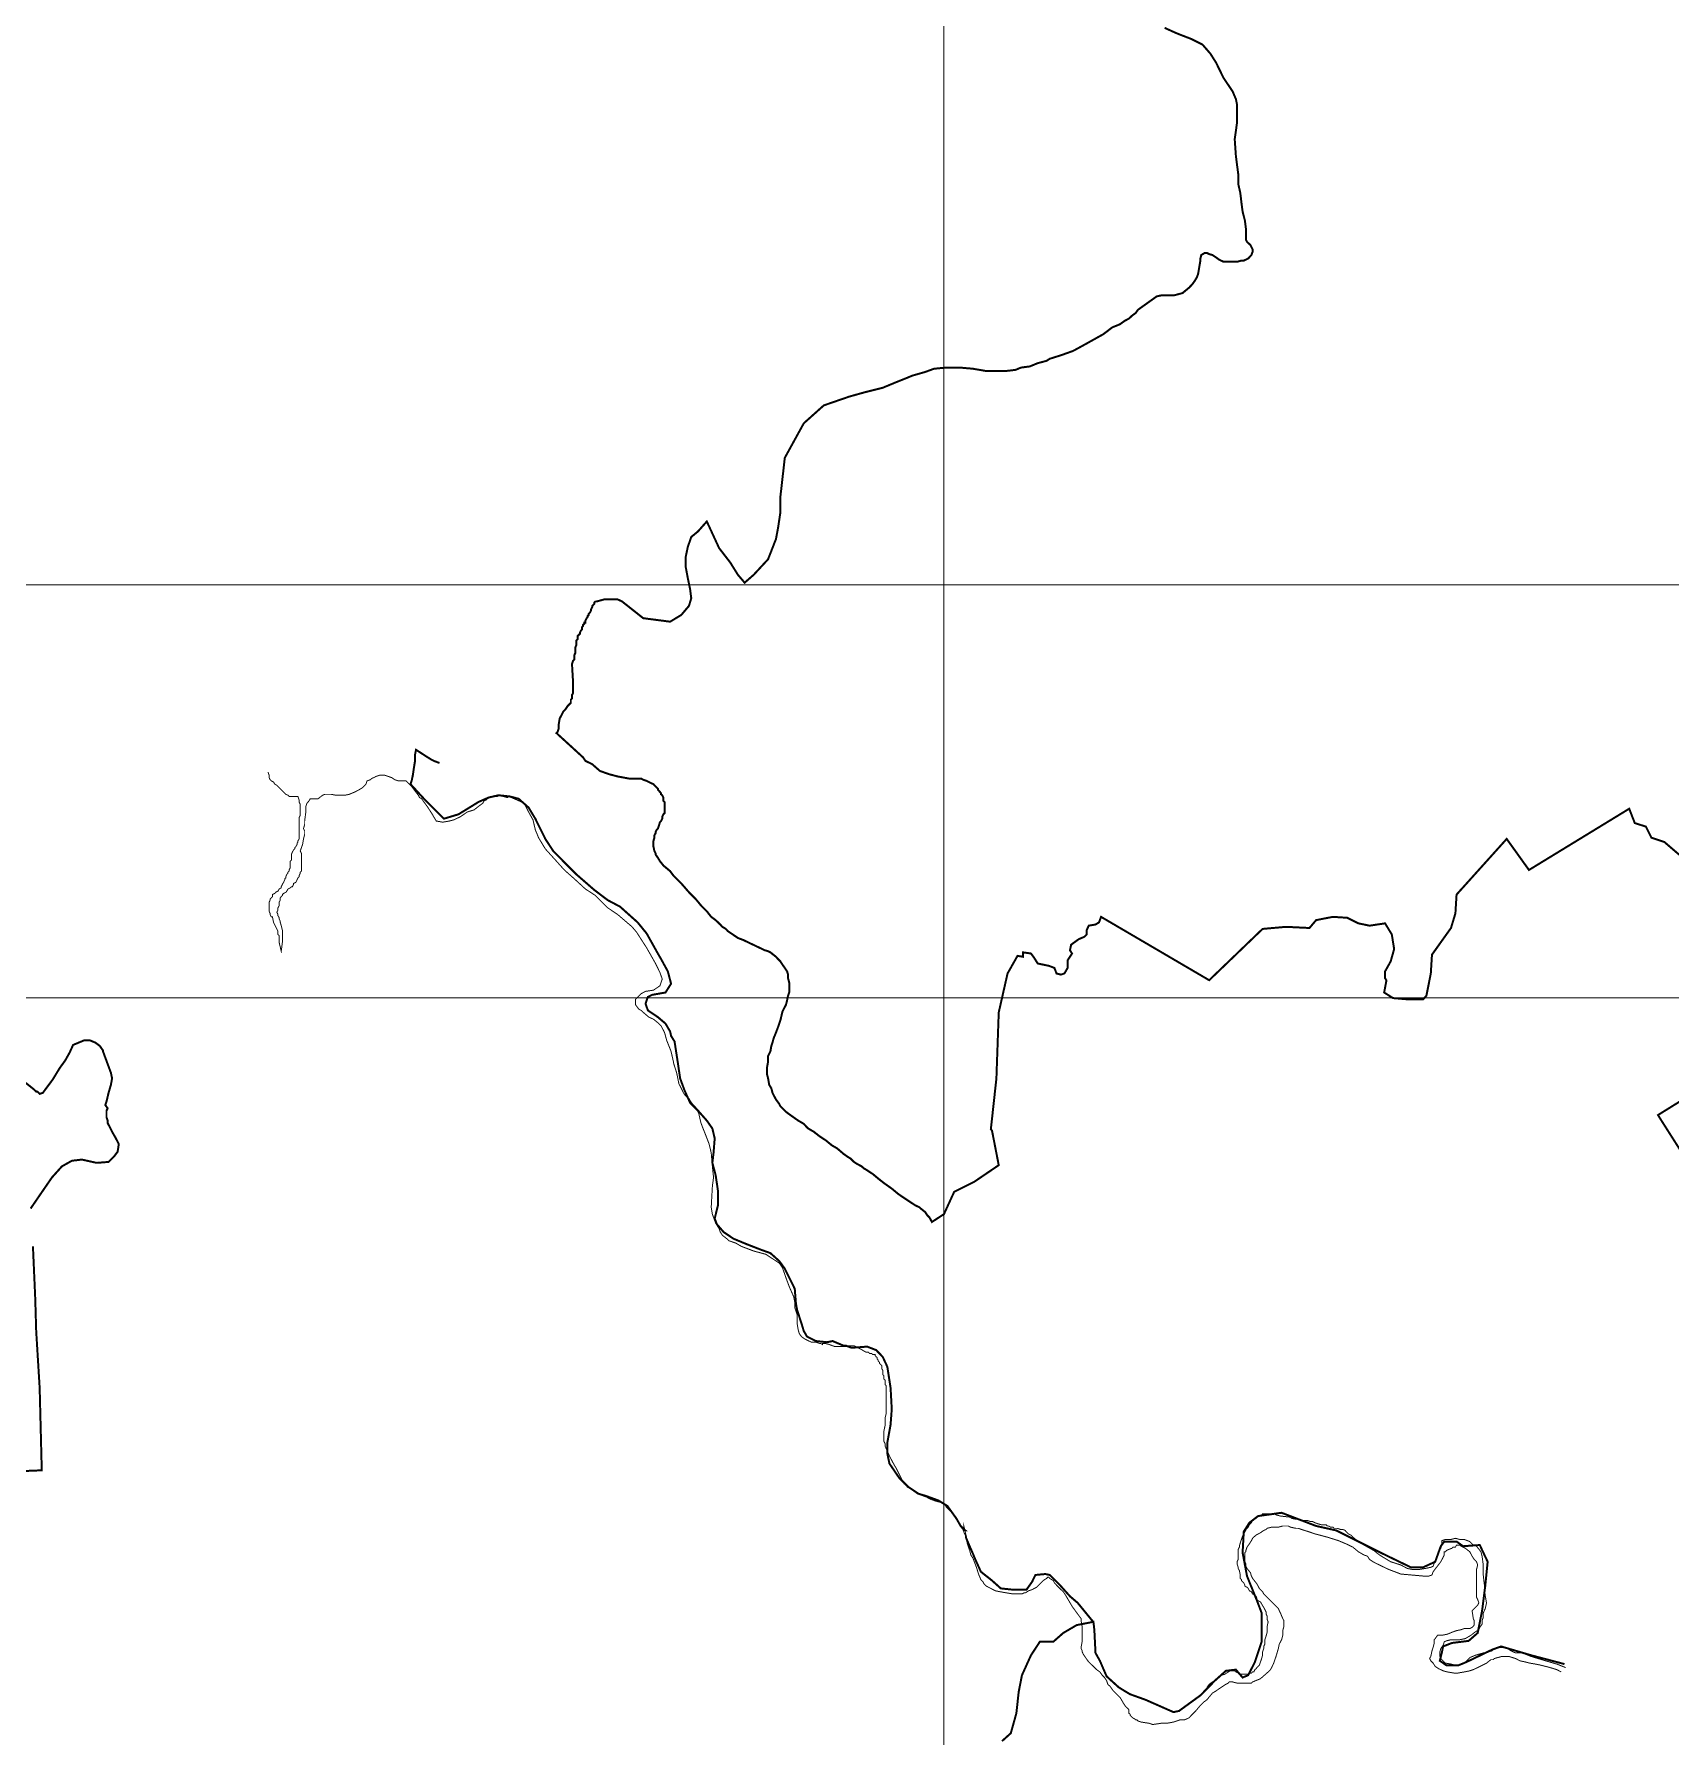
# Model space of a CAD drawing. Header units: millimetres. Extents: x -3588 to 75209, y -3737 to 38254.
# Drawn here: x 2996 to 4988, y 4728 to 6800 of the extents above; entities that cross this region are included whole.
import ezdxf

# ---------------------------------------------------------------- set-up
doc = ezdxf.new("R2010")
doc.units = ezdxf.units.MM
doc.layers.add('P', color=253, linetype='Continuous')

msp = doc.modelspace()

# ---------------------------------------------------------------- linework, layer by layer
at = {"layer": 'P'}
for points, const_width in [([(4103.38, -520.269), (4103.38, 8805.959)], 1.2), ([(4371.842, 6807.351), (4386.79, 6800.582), (4404.298, 6793.812), (4417.853, 6787.026), (4427.439, 6776.016), (4434.225, 6765.293), (4443.539, 6746.377), (4454.549, 6730.005), (4458.502, 6720.691), (4459.911, 6713.921), (4459.911, 6700.366), (4459.911, 6692.188), (4457.078, 6671.864), (4458.502, 6651.539), (4459.911, 6640.528), (4461.319, 6629.806), (4461.319, 6617.659), (4463.864, 6606.649), (4465.272, 6594.518), (4466.68, 6583.779), (4469.513, 6572.769), (4470.633, 6563.455), (4470.633, 6553.868), (4470.633, 6549.915), (4472.042, 6547.083), (4473.466, 6545.674), (4476.283, 6543.13), (4478.827, 6537.769), (4478.827, 6534.952), (4477.403, 6530.999), (4473.466, 6526.758), (4468.089, 6524.229), (4465.272, 6524.229), (4459.911, 6522.805), (4455.958, 6522.805), (4450.308, 6522.805), (4443.539, 6522.805), (4438.178, 6525.35), (4434.225, 6528.182), (4429.984, 6530.999), (4426.031, 6532.119), (4423.214, 6533.544), (4420.67, 6533.544), (4416.429, 6530.999), (4415.308, 6526.758), (4415.308, 6524.229), (4413.9, 6516.036), (4412.492, 6507.858), (4411.067, 6503.905), (4408.539, 6499.664), (4405.706, 6495.711), (4401.753, 6491.47), (4393.575, 6484.7), (4383.973, 6482.156), (4377.204, 6482.156), (4369.01, 6482.156), (4362.24, 6480.747), (4339.371, 6464.376), (4336.554, 6460.423), (4332.601, 6457.606), (4328.36, 6453.653), (4322.999, 6450.82), (4317.638, 6446.883), (4308.035, 6442.931), (4297.313, 6434.737), (4285.166, 6427.967), (4275.58, 6422.606), (4260.616, 6414.412), (4245.653, 6409.051), (4232.098, 6404.81), (4228.145, 6402.281), (4217.422, 6399.448), (4207.82, 6395.496), (4197.098, 6394.087), (4190.328, 6391.271), (4177.909, 6389.846), (4165.762, 6389.846), (4160.401, 6389.846), (4155.04, 6389.846), (4138.668, 6392.679), (4122.568, 6394.087), (4106.197, 6394.087), (4091.233, 6392.679), (4080.511, 6388.726), (4065.547, 6384.485), (4045.223, 6376.307), (4028.851, 6369.522), (4007.406, 6364.16), (3988.201, 6358.799), (3957.154, 6348.077), (3932.876, 6326.344), (3909.735, 6284.286), (3904.374, 6236.851), (3904.374, 6217.934), (3901.541, 6199.034), (3898.997, 6185.479), (3889.41, 6160.913), (3871.902, 6142.013), (3860.892, 6132.411), (3852.714, 6142.013), (3843.4, 6156.96), (3829.845, 6174.468), (3814.881, 6206.924), (3804.159, 6194.793), (3795.965, 6188.023), (3791.74, 6175.877), (3789.195, 6163.746), (3789.195, 6151.599), (3791.74, 6138.06), (3794.556, 6124.505), (3795.965, 6113.494), (3793.148, 6104.18), (3783.834, 6093.169), (3770.279, 6084.976), (3737.535, 6089.217), (3711.849, 6109.541), (3706.488, 6112.086), (3701.127, 6112.086), (3690.116, 6112.086), (3680.802, 6109.541), (3679.378, 6109.541), (3677.969, 6108.133), (3677.969, 6106.725), (3676.561, 6105.3), (3675.425, 6104.18), (3675.425, 6102.772), (3674.016, 6099.939), (3674.016, 6098.531), (3672.608, 6095.986), (3671.2, 6094.578), (3671.2, 6093.169), (3669.791, 6091.761), (3669.791, 6090.625), (3668.655, 6089.217), (3667.247, 6086.4), (3667.247, 6083.855), (3665.838, 6083.855), (3665.838, 6082.447), (3664.414, 6081.039), (3664.414, 6079.614), (3663.006, 6078.206), (3663.006, 6077.086), (3663.006, 6075.661), (3661.886, 6074.253), (3660.477, 6071.436), (3660.477, 6070.3), (3659.053, 6068.892), (3657.645, 6067.483), (3657.645, 6066.075), (3657.645, 6063.531), (3656.236, 6062.122), (3656.236, 6060.714), (3656.236, 6057.881), (3656.236, 6056.761), (3655.1, 6053.928), (3655.1, 6052.52), (3655.1, 6051.112), (3655.1, 6049.975), (3655.1, 6048.567), (3655.1, 6047.159), (3653.692, 6044.326), (3653.692, 6043.206), (3653.692, 6041.798), (3653.692, 6040.389), (3653.692, 6038.965), (3652.283, 6037.557), (3650.875, 6033.604), (3652.283, 6009.326), (3652.283, 6005.101), (3652.283, 6002.556), (3652.283, 5998.315), (3650.875, 5995.787), (3650.875, 5994.363), (3650.875, 5991.546), (3649.467, 5990.138), (3649.467, 5986.185), (3645.514, 5982.232), (3642.681, 5977.991), (3640.153, 5975.462), (3637.32, 5969.813), (3635.912, 5967.268), (3634.775, 5960.499), (3634.775, 5956.258), (3634.775, 5955.137), (3633.367, 5950.896), (3631.959, 5949.488), (3664.414, 5919.849), (3667.247, 5915.608), (3675.425, 5911.655), (3684.739, 5903.477), (3695.749, 5899.525), (3706.488, 5896.692), (3720.027, 5894.163), (3722.86, 5894.163), (3725.388, 5894.163), (3726.813, 5894.163), (3729.629, 5894.163), (3730.766, 5894.163), (3732.174, 5894.163), (3734.991, 5894.163), (3737.535, 5892.739), (3741.776, 5891.331), (3744.305, 5889.922), (3747.137, 5888.514), (3749.954, 5887.378), (3751.09, 5885.969), (3753.907, 5883.153), (3755.315, 5881.728), (3755.315, 5880.608), (3756.724, 5879.2), (3757.86, 5877.791), (3759.268, 5876.367), (3759.268, 5874.959), (3760.676, 5873.839), (3762.101, 5871.006), (3762.101, 5868.189), (3762.101, 5867.053), (3763.509, 5865.645), (3763.509, 5864.236), (3763.509, 5861.404), (3763.509, 5860.283), (3763.509, 5857.467), (3763.509, 5856.042), (3763.509, 5853.514), (3763.509, 5852.089), (3762.101, 5850.681), (3760.676, 5847.865), (3760.676, 5845.32), (3759.268, 5842.503), (3757.86, 5841.079), (3756.724, 5837.142), (3755.315, 5833.189), (3753.907, 5831.765), (3752.499, 5828.948), (3752.499, 5827.54), (3751.09, 5824.995), (3751.09, 5822.179), (3749.954, 5818.226), (3749.954, 5816.817), (3749.954, 5812.864), (3749.954, 5811.44), (3751.09, 5806.079), (3752.499, 5803.262), (3752.499, 5801.854), (3755.315, 5797.901), (3757.86, 5793.66), (3762.101, 5788.299), (3770.279, 5781.529), (3774.232, 5776.168), (3779.593, 5770.791), (3783.834, 5766.566), (3793.148, 5755.843), (3801.326, 5747.649), (3808.112, 5739.455), (3814.881, 5732.686), (3820.242, 5725.916), (3825.604, 5721.963), (3831.253, 5716.602), (3833.797, 5713.769), (3838.022, 5711.241), (3840.567, 5708.408), (3844.808, 5705.592), (3852.714, 5700.23), (3859.483, 5697.686), (3862.3, 5696.277), (3885.457, 5685.267), (3889.41, 5684.131), (3892.227, 5682.722), (3898.997, 5677.361), (3901.541, 5674.544), (3904.374, 5671.712), (3906.902, 5667.759), (3909.735, 5663.806), (3912.552, 5659.581), (3913.688, 5655.628), (3913.688, 5651.387), (3915.096, 5646.026), (3915.096, 5639.256), (3915.096, 5633.895), (3913.688, 5629.942), (3912.552, 5624.293), (3911.143, 5618.931), (3906.902, 5610.738), (3904.374, 5600.015), (3901.541, 5591.821), (3898.997, 5585.052), (3896.18, 5578.282), (3894.772, 5572.921), (3893.363, 5568.968), (3892.227, 5562.182), (3889.41, 5556.533), (3889.41, 5549.763), (3887.986, 5541.858), (3887.986, 5535.088), (3889.41, 5529.439), (3890.819, 5521.533), (3893.363, 5517.308), (3894.772, 5511.947), (3896.18, 5509.114), (3898.997, 5503.753), (3902.95, 5498.391), (3904.374, 5495.559), (3909.735, 5490.198), (3911.143, 5488.789), (3916.505, 5484.836), (3920.458, 5482.02), (3926.107, 5478.067), (3932.876, 5474.114), (3935.421, 5471.297), (3938.238, 5468.464), (3945.023, 5464.512), (3951.793, 5459.15), (3959.971, 5453.789), (3966.756, 5448.14), (3973.526, 5444.187), (3981.432, 5437.417), (3987.081, 5433.464), (3989.61, 5432.056), (3993.851, 5427.815), (3997.804, 5425.27), (4003.165, 5422.454), (4005.997, 5419.909), (4008.526, 5418.501), (4012.767, 5415.684), (4016.72, 5413.14), (4023.489, 5407.49), (4030.259, 5402.129), (4039.861, 5395.36), (4048.055, 5388.574), (4055.961, 5383.213), (4068.38, 5375.035), (4073.741, 5372.49), (4075.149, 5371.082), (4080.511, 5366.841), (4083.055, 5362.888), (4085.872, 5360.071), (4088.705, 5354.71), (4103.38, 5364.296), (4115.799, 5391.407), (4140.077, 5403.537), (4170.003, 5423.862), (4161.81, 5465.92), (4160.401, 5467.344), (4167.171, 5529.439), (4170.003, 5609.617), (4180.726, 5657.036), (4192.857, 5678.481), (4199.642, 5677.361), (4199.642, 5682.722), (4209.245, 5681.314), (4213.181, 5675.953), (4217.422, 5669.167), (4230.978, 5666.35), (4237.747, 5663.806), (4240.292, 5657.036), (4245.653, 5655.628), (4249.894, 5657.036), (4253.831, 5663.806), (4253.831, 5673.12), (4259.208, 5681.314), (4256.664, 5685.267), (4258.072, 5692.036), (4267.386, 5698.806), (4274.156, 5701.639), (4276.988, 5704.455), (4276.988, 5709.816), (4279.533, 5715.194), (4287.711, 5716.602), (4291.952, 5719.131), (4294.48, 5725.916), (4426.031, 5648.842), (4490.958, 5711.241), (4519.477, 5713.769), (4547.979, 5712.361), (4556.173, 5721.963), (4576.498, 5725.916), (4593.99, 5724.78), (4607.545, 5718.01), (4621.1, 5715.194), (4640, 5718.01), (4648.194, 5704.455), (4651.011, 5686.675), (4646.786, 5671.712), (4640, 5659.581), (4640, 5651.387), (4641.425, 5648.842), (4641.425, 5647.434), (4638.88, 5633.895), (4649.603, 5627.109), (4665.975, 5625.701), (4686.299, 5625.701), (4690.252, 5629.942), (4695.613, 5657.036), (4697.038, 5679.906), (4720.179, 5712.361), (4725.54, 5730.141), (4726.949, 5753.011), (4787.923, 5820.754), (4815.033, 5782.937), (4936.981, 5857.467), (4943.751, 5839.959), (4957.306, 5835.718), (4964.076, 5822.179), (4980.159, 5816.817), (4981.584, 5815.393), (4999.076, 5800.43)], 2.417), ([(-1120.072, 6129.866), (14080.559, 6129.866)], 1.2), ([(4858.211, 4816.953), (4817.562, 4827.676), (4781.153, 4838.398), (4770.143, 4834.445), (4739.095, 4819.482), (4729.493, 4815.529), (4714.53, 4815.529), (4706.624, 4820.906), (4709.169, 4831.629), (4710.577, 4838.398), (4721.299, 4842.639), (4741.624, 4845.168), (4752.635, 4854.77), (4758.012, 4881.88), (4761.949, 4912.928), (4764.781, 4941.43), (4755.179, 4961.755), (4734.855, 4960.347), (4726.949, 4965.996), (4711.985, 4965.996), (4707.76, 4960.347), (4700.975, 4941.43), (4686.299, 4934.661), (4671.336, 4934.661), (4634.639, 4952.441), (4580.451, 4979.551), (4556.173, 4984.912), (4514.115, 5000.996), (4485.597, 4997.043), (4474.874, 4988.865), (4468.089, 4978.127), (4466.68, 4952.441), (4472.042, 4923.938), (4484.188, 4894.011), (4489.838, 4879.048), (4489.838, 4864.372), (4489.838, 4844.048), (4481.644, 4819.482), (4473.466, 4803.398), (4466.68, 4800.582), (4458.502, 4810.168), (4446.356, 4808.759), (4432.816, 4796.629), (4415.308, 4778.833), (4389.334, 4759.932), (4382.565, 4758.508), (4348.685, 4773.471), (4329.769, 4780.257), (4316.229, 4788.435), (4301.266, 4801.99), (4293.072, 4820.906), (4287.711, 4830.492), (4286.302, 4858.723), (4285.166, 4868.325), (4283.758, 4869.734), (4265.978, 4891.467), (4256.664, 4899.372), (4244.517, 4912.928), (4232.098, 4925.346), (4226.737, 4926.467), (4214.606, 4925.346), (4210.653, 4917.153), (4203.867, 4907.566), (4186.087, 4907.566), (4172.532, 4908.975), (4161.81, 4918.577), (4148.27, 4929.299), (4141.485, 4944.263), (4138.668, 4951.032), (4130.474, 4969.949), (4127.946, 4980.671), (4127.946, 4979.551), (4129.354, 4979.551), (4123.705, 4984.912), (4118.343, 4994.226), (4107.621, 5009.19), (4096.61, 5015.96), (4081.919, 5021.321), (4072.333, 5024.153), (4060.186, 5032.331), (4049.175, 5043.054), (4037.045, 5060.85), (4034.5, 5072.981), (4034.5, 5086.536), (4038.453, 5108.269), (4039.861, 5127.185), (4038.453, 5152.871), (4034.5, 5178.557), (4028.851, 5190.688), (4020.945, 5198.882), (4009.934, 5203.123), (3991.034, 5201.699), (3984.248, 5204.243), (3981.432, 5204.243), (3967.877, 5209.893), (3961.107, 5208.484), (3947.552, 5209.893), (3936.829, 5215.254), (3932.876, 5222.023), (3930.06, 5231.337), (3924.699, 5247.725), (3923.274, 5255.903), (3921.866, 5273.411), (3916.505, 5284.422), (3909.735, 5297.961), (3902.95, 5307.275), (3892.227, 5316.877), (3881.216, 5320.83), (3863.724, 5327.6), (3847.337, 5334.385), (3835.206, 5342.563), (3827.012, 5352.166), (3824.483, 5358.935), (3828.436, 5375.035), (3828.436, 5392.815), (3825.604, 5411.731), (3821.651, 5426.695), (3823.075, 5438.826), (3824.483, 5456.334), (3821.651, 5468.464), (3814.881, 5478.067), (3804.159, 5490.198), (3794.556, 5499.8), (3787.787, 5514.763), (3782.426, 5529.439), (3779.593, 5548.643), (3775.64, 5574.329), (3771.415, 5581.099), (3770.279, 5586.46), (3764.629, 5596.062), (3755.315, 5603.968), (3743.184, 5612.146), (3740.352, 5620.34), (3743.184, 5628.518), (3748.546, 5631.062), (3764.629, 5633.895), (3771.415, 5644.617), (3767.462, 5659.581), (3759.268, 5674.544), (3755.315, 5681.314), (3741.776, 5705.592), (3730.766, 5719.131), (3709.305, 5738.335), (3694.341, 5746.241), (3677.969, 5758.66), (3656.236, 5777.576), (3644.089, 5789.707), (3628.006, 5806.079), (3618.403, 5820.754), (3606.273, 5845.32), (3598.079, 5858.875), (3585.948, 5869.598), (3574.937, 5872.414), (3561.382, 5873.839), (3549.251, 5871.006), (3537.105, 5865.645), (3512.827, 5850.681), (3495.047, 5845.32), (3484.324, 5856.042), (3470.769, 5869.598), (3454.397, 5887.378), (3455.806, 5891.331), (3457.23, 5898.116), (3458.638, 5907.702), (3459.759, 5914.488), (3459.759, 5922.378), (3461.167, 5929.163), (3473.314, 5921.258), (3480.083, 5917.017), (3482.916, 5915.608), (3489.686, 5913.064)], 2.417), ([(4854.258, 4807.351), (4848.897, 4810.168), (4840.719, 4812.712), (4829.709, 4815.529), (4822.923, 4816.953), (4816.153, 4818.074), (4810.792, 4819.482), (4804.023, 4820.906), (4798.661, 4823.723), (4790.467, 4826.268), (4785.106, 4826.268), (4782.274, 4826.268), (4776.912, 4824.843), (4772.959, 4823.723), (4771.551, 4822.315), (4768.734, 4822.315), (4763.373, 4818.074), (4752.635, 4812.712), (4747.273, 4810.168), (4743.048, 4808.759), (4736.263, 4807.351), (4728.085, 4805.943), (4724.132, 4805.943), (4715.938, 4807.351), (4710.577, 4808.759), (4705.216, 4811.304), (4700.975, 4814.121), (4698.446, 4818.074), (4695.613, 4820.906), (4694.205, 4823.723), (4695.613, 4826.268), (4697.038, 4833.037), (4698.446, 4837.278), (4699.854, 4842.639), (4699.854, 4846.592), (4700.975, 4848.001), (4703.807, 4851.953), (4709.169, 4851.953), (4715.938, 4853.362), (4722.724, 4856.178), (4726.949, 4857.603), (4732.31, 4858.723), (4736.263, 4860.131), (4740.504, 4860.131), (4743.048, 4860.131), (4745.865, 4861.556), (4748.41, 4864.372), (4748.41, 4866.917), (4748.41, 4869.734), (4747.273, 4872.278), (4745.865, 4881.88), (4749.818, 4885.817), (4752.635, 4888.65), (4754.059, 4891.467), (4752.635, 4895.42), (4751.226, 4898.252), (4751.226, 4923.938), (4751.226, 4927.891), (4751.226, 4932.116), (4752.635, 4937.477), (4751.226, 4941.43), (4748.41, 4944.263), (4745.865, 4948.216), (4743.048, 4953.577), (4737.687, 4957.802), (4734.855, 4959.226), (4732.31, 4960.347), (4730.902, 4961.755), (4729.493, 4961.755), (4726.949, 4961.755), (4725.54, 4959.226), (4722.724, 4959.226), (4721.299, 4957.802), (4717.362, 4956.394), (4714.53, 4954.985), (4713.41, 4953.577), (4711.985, 4953.577), (4711.985, 4951.032), (4711.985, 4949.624), (4707.76, 4941.43), (4698.446, 4929.299), (4697.038, 4925.346), (4693.085, 4923.938), (4687.436, 4923.938), (4659.205, 4926.467), (4644.241, 4932.116), (4627.87, 4940.022), (4625.325, 4941.43), (4621.1, 4944.263), (4618.556, 4948.216), (4614.315, 4949.624), (4607.545, 4953.577), (4600.775, 4959.226), (4592.581, 4963.179), (4585.812, 4965.996), (4583.267, 4967.116), (4569.712, 4971.357), (4560.126, 4973.902), (4554.765, 4975.31), (4546.571, 4978.127), (4538.377, 4980.671), (4534.44, 4982.08), (4531.607, 4982.08), (4524.838, 4983.504), (4522.293, 4984.912), (4519.477, 4984.912), (4515.524, 4984.912), (4510.162, 4983.504), (4505.921, 4983.504), (4501.968, 4983.504), (4496.607, 4982.08), (4495.199, 4980.671), (4492.366, 4979.551), (4488.413, 4976.718), (4483.052, 4973.902), (4480.235, 4971.357), (4478.827, 4969.949), (4477.403, 4967.116), (4474.874, 4963.179), (4472.042, 4959.226), (4470.633, 4954.985), (4470.633, 4953.577), (4469.513, 4952.441), (4469.513, 4951.032), (4469.513, 4946.791), (4469.513, 4941.43), (4470.633, 4938.902), (4470.633, 4936.069), (4472.042, 4933.252), (4476.283, 4927.891), (4477.403, 4923.938), (4478.827, 4921.106), (4484.188, 4914.336), (4487.005, 4908.975), (4490.958, 4905.022), (4492.366, 4902.205), (4495.199, 4899.372), (4500.56, 4894.011), (4505.921, 4888.65), (4510.162, 4884.697), (4511.283, 4881.88), (4512.691, 4879.048), (4515.524, 4872.278), (4516.932, 4869.734), (4516.932, 4865.493), (4516.932, 4862.964), (4515.524, 4857.603), (4515.524, 4851.953), (4514.115, 4846.592), (4511.283, 4841.231), (4510.162, 4835.854), (4507.33, 4826.268), (4504.513, 4818.074), (4501.968, 4812.712), (4500.56, 4810.168), (4497.727, 4807.351), (4488.413, 4799.157), (4478.827, 4795.204), (4477.403, 4793.796), (4476.283, 4793.796), (4474.874, 4793.796), (4472.042, 4793.796), (4466.68, 4793.796), (4462.727, 4793.796), (4459.911, 4793.796), (4454.549, 4795.204), (4451.717, 4795.204), (4450.308, 4795.204), (4449.188, 4793.796), (4446.356, 4792.388), (4438.178, 4787.026), (4434.225, 4784.194), (4429.984, 4781.665), (4423.214, 4773.471), (4419.261, 4770.655), (4415.308, 4766.702), (4409.659, 4759.932), (4402.889, 4753.147), (4401.753, 4751.738), (4398.937, 4750.33), (4396.104, 4749.194), (4390.743, 4749.194), (4386.79, 4747.785), (4382.565, 4746.377), (4374.659, 4744.969), (4371.842, 4744.969), (4367.889, 4744.969), (4358.287, 4743.544), (4356.879, 4743.544), (4352.926, 4744.969), (4343.324, 4746.377), (4339.371, 4747.785), (4337.962, 4749.194), (4336.554, 4749.194), (4335.13, 4750.33), (4332.601, 4751.738), (4329.769, 4754.555), (4329.769, 4755.979), (4328.36, 4757.099), (4328.36, 4761.34), (4327.24, 4762.749), (4324.407, 4765.293), (4321.591, 4769.518), (4317.638, 4776.304), (4314.805, 4778.833), (4312.276, 4781.665), (4309.444, 4784.194), (4305.491, 4789.843), (4302.674, 4792.388), (4301.266, 4796.629), (4298.721, 4800.582), (4295.905, 4803.398), (4293.072, 4807.351), (4289.119, 4810.168), (4283.758, 4815.529), (4280.941, 4818.074), (4278.397, 4820.906), (4272.747, 4829.084), (4271.627, 4831.629), (4271.627, 4833.037), (4270.219, 4835.854), (4270.219, 4837.278), (4271.627, 4845.168), (4271.627, 4849.409), (4271.627, 4853.362), (4271.627, 4861.556), (4270.219, 4869.734), (4270.219, 4872.278), (4265.978, 4877.927), (4259.208, 4887.242), (4255.255, 4894.011), (4251.302, 4900.781), (4248.47, 4905.022), (4245.653, 4907.566), (4240.292, 4912.928), (4237.747, 4915.744), (4236.339, 4918.577), (4232.098, 4921.106), (4230.978, 4922.53), (4229.569, 4922.53), (4228.145, 4921.106), (4224.192, 4918.577), (4221.375, 4915.744), (4218.559, 4912.928), (4217.422, 4911.791), (4216.014, 4910.383), (4210.653, 4907.566), (4206.412, 4906.142), (4202.459, 4903.613), (4201.051, 4903.613), (4198.234, 4902.205), (4195.689, 4902.205), (4192.857, 4902.205), (4190.328, 4902.205), (4187.496, 4902.205), (4179.318, 4903.613), (4171.124, 4905.022), (4165.762, 4906.142), (4160.401, 4908.975), (4157.585, 4910.383), (4155.04, 4911.791), (4152.207, 4914.336), (4150.799, 4917.153), (4148.27, 4919.697), (4145.438, 4926.467), (4142.893, 4934.661), (4138.668, 4945.671), (4136.124, 4949.624), (4134.715, 4954.985), (4131.883, 4963.179), (4130.474, 4969.949), (4129.354, 4973.902), (4127.946, 4976.718), (4126.521, 4980.671), (4125.113, 4982.08), (4122.568, 4987.441), (4121.16, 4988.865), (4119.752, 4991.682), (4118.343, 4994.226), (4115.799, 4997.043), (4112.982, 5000.996), (4109.029, 5005.237), (4106.197, 5007.766), (4104.788, 5010.598), (4102.244, 5012.007), (4100.835, 5013.415), (4095.474, 5014.551), (4091.233, 5015.96), (4087.296, 5017.368), (4081.919, 5020.2), (4070.908, 5024.153), (4065.547, 5028.09), (4061.594, 5030.923), (4058.778, 5032.331), (4057.369, 5034.876), (4054.825, 5036.284), (4053.416, 5039.101), (4049.175, 5047.295), (4045.223, 5055.201), (4041.27, 5061.97), (4037.045, 5070.164), (4031.683, 5082.295), (4031.683, 5085.128), (4030.259, 5087.944), (4030.259, 5090.489), (4030.259, 5091.897), (4030.259, 5100.075), (4031.683, 5106.861), (4031.683, 5110.814), (4031.683, 5116.175), (4033.092, 5121.824), (4033.092, 5127.185), (4033.092, 5128.594), (4033.092, 5129.714), (4033.092, 5133.955), (4033.092, 5135.363), (4033.092, 5136.499), (4033.092, 5137.908), (4033.092, 5139.316), (4033.092, 5140.724), (4033.092, 5142.149), (4033.092, 5143.269), (4033.092, 5144.677), (4033.092, 5146.102), (4033.092, 5147.51), (4033.092, 5148.918), (4033.092, 5150.039), (4033.092, 5151.463), (4033.092, 5152.871), (4033.092, 5154.28), (4033.092, 5155.688), (4031.683, 5156.824), (4031.683, 5158.233), (4031.683, 5159.641), (4031.683, 5161.049), (4031.683, 5162.474), (4030.259, 5163.594), (4030.259, 5165.002), (4030.259, 5166.426), (4030.259, 5167.835), (4028.851, 5169.243), (4028.851, 5170.363), (4028.851, 5171.788), (4028.851, 5173.196), (4028.851, 5174.604), (4027.73, 5176.013), (4027.73, 5177.149), (4027.73, 5178.557), (4027.73, 5179.966), (4026.322, 5181.374), (4024.898, 5182.798), (4024.898, 5183.918), (4023.489, 5185.327), (4023.489, 5186.751), (4022.081, 5188.159), (4022.081, 5189.568), (4020.945, 5190.688), (4019.537, 5192.112), (4019.537, 5193.521), (4018.128, 5193.521), (4016.72, 5193.521), (4015.312, 5194.929), (4014.175, 5194.929), (4012.767, 5194.929), (4011.359, 5196.337), (4009.934, 5196.337), (4008.526, 5196.337), (4001.756, 5200.29), (3993.851, 5204.243), (3988.201, 5204.243), (3984.248, 5203.123), (3981.432, 5203.123), (3978.887, 5203.123), (3976.07, 5203.123), (3970.709, 5203.123), (3963.924, 5205.652), (3958.562, 5207.076), (3955.746, 5207.076), (3955.746, 5205.652), (3953.201, 5207.076), (3951.793, 5207.076), (3947.552, 5208.484), (3942.191, 5208.484), (3936.829, 5211.013), (3934.013, 5212.437), (3930.06, 5215.254), (3927.227, 5219.207), (3926.107, 5223.448), (3924.699, 5231.337), (3924.699, 5235.578), (3924.699, 5242.348), (3921.866, 5250.542), (3921.866, 5254.495), (3921.866, 5257.312), (3920.458, 5264.097), (3915.096, 5276.228), (3911.143, 5286.95), (3906.902, 5299.097), (3902.95, 5304.747), (3894.772, 5310.108), (3886.578, 5315.469), (3871.902, 5319.422), (3856.939, 5325.071), (3850.169, 5329.024), (3841.975, 5331.841), (3839.159, 5334.385), (3833.797, 5338.61), (3831.253, 5342.563), (3829.845, 5346.516), (3825.604, 5353.286), (3821.651, 5364.296), (3820.242, 5372.49), (3821.651, 5398.176), (3823.075, 5408.899), (3821.651, 5422.454), (3820.242, 5438.826), (3817.698, 5449.548), (3813.473, 5460.559), (3808.112, 5474.114), (3806.687, 5479.475), (3805.279, 5486.245), (3801.326, 5494.439), (3797.373, 5498.391), (3794.556, 5502.344), (3793.148, 5505.161), (3789.195, 5507.994), (3786.362, 5511.947), (3783.834, 5517.308), (3781.001, 5522.669), (3779.593, 5529.439), (3778.185, 5536.208), (3774.232, 5548.643), (3774.232, 5549.763), (3771.415, 5562.182), (3766.038, 5575.737), (3763.509, 5585.052), (3759.268, 5593.245), (3755.315, 5597.182), (3749.954, 5601.423), (3744.305, 5603.968), (3736.399, 5610.738), (3734.991, 5612.146), (3732.174, 5613.57), (3728.221, 5618.931), (3728.221, 5625.701), (3734.991, 5632.471), (3740.352, 5635.303), (3749.954, 5636.712), (3757.86, 5642.073), (3760.676, 5650.267), (3757.86, 5658.157), (3752.499, 5669.167), (3741.776, 5688.083), (3729.629, 5707), (3723.98, 5713.769), (3706.488, 5728.733), (3694.341, 5736.927), (3679.378, 5751.89), (3667.247, 5759.78), (3653.692, 5772.215), (3641.561, 5782.937), (3631.959, 5793.66), (3618.403, 5808.623), (3610.226, 5822.179), (3606.273, 5831.765), (3603.44, 5843.912), (3598.079, 5853.514), (3592.718, 5864.236), (3580.587, 5869.598), (3573.801, 5872.414), (3572.393, 5871.006), (3567.032, 5872.414), (3564.215, 5873.839), (3562.791, 5873.839), (3560.262, 5872.414), (3554.613, 5872.414), (3547.843, 5869.598), (3546.707, 5868.189), (3543.89, 5867.053), (3542.466, 5864.236), (3537.105, 5860.283), (3531.743, 5856.042), (3523.565, 5853.514), (3515.372, 5847.865), (3507.194, 5843.912), (3501.816, 5842.503), (3493.639, 5841.079), (3485.733, 5842.503), (3480.083, 5852.089), (3474.722, 5860.283), (3470.769, 5865.645), (3467.953, 5869.598), (3465.408, 5871.006), (3464, 5873.839), (3459.759, 5879.2), (3455.806, 5884.561), (3454.397, 5885.969), (3449.036, 5891.331), (3439.434, 5891.331), (3435.481, 5892.739), (3431.528, 5895.284), (3423.35, 5898.116), (3419.109, 5898.116), (3416.581, 5898.116), (3412.34, 5896.692), (3409.795, 5895.284), (3406.978, 5894.163), (3405.57, 5892.739), (3401.617, 5891.331), (3400.193, 5887.378), (3396.256, 5883.153), (3392.015, 5880.608), (3386.654, 5877.791), (3379.868, 5874.959), (3374.507, 5873.839), (3370.554, 5873.839), (3363.784, 5873.839), (3358.135, 5874.959), (3352.774, 5874.959), (3350.229, 5874.959), (3347.413, 5873.839), (3342.051, 5869.598), (3336.69, 5869.598), (3332.449, 5869.598), (3331.041, 5867.053), (3328.496, 5864.236), (3327.088, 5860.283), (3327.088, 5858.875), (3327.088, 5857.467), (3327.088, 5856.042), (3327.088, 5854.634), (3327.088, 5853.514), (3325.68, 5842.503), (3325.68, 5838.55), (3324.271, 5833.189), (3325.68, 5830.356), (3325.68, 5826.404), (3324.271, 5820.754), (3323.135, 5813.985), (3320.318, 5806.079), (3321.727, 5803.262), (3321.727, 5796.493), (3321.727, 5788.299), (3321.727, 5786.89), (3321.727, 5784.346), (3321.727, 5782.937), (3321.727, 5781.529), (3320.318, 5780.105), (3320.318, 5778.985), (3318.894, 5776.168), (3318.894, 5774.744), (3317.486, 5773.335), (3316.365, 5770.791), (3314.957, 5767.974), (3312.124, 5766.566), (3312.124, 5765.429), (3310.716, 5762.613), (3309.58, 5762.613), (3308.172, 5761.204), (3305.355, 5759.78), (3303.947, 5757.251), (3302.81, 5755.843), (3299.994, 5754.419), (3298.569, 5753.011), (3298.569, 5751.89), (3297.161, 5750.466), (3296.041, 5749.058), (3296.041, 5746.241), (3294.632, 5743.696), (3294.632, 5740.88), (3294.632, 5739.455), (3293.208, 5736.927), (3293.208, 5734.094), (3291.8, 5731.566), (3293.208, 5728.733), (3293.208, 5727.325), (3294.632, 5724.78), (3294.632, 5723.372), (3296.041, 5720.555), (3296.041, 5719.131), (3297.161, 5715.194), (3298.569, 5709.816), (3298.569, 5705.592), (3298.569, 5704.455), (3298.569, 5703.047), (3298.569, 5701.639), (3298.569, 5698.806), (3298.569, 5694.869), (3297.161, 5684.131), (3294.632, 5694.869), (3294.632, 5697.686), (3294.632, 5700.23), (3294.632, 5703.047), (3293.208, 5704.455), (3293.208, 5705.592), (3293.208, 5708.408), (3287.847, 5719.131), (3286.438, 5725.916), (3285.03, 5725.916), (3283.622, 5728.733), (3283.622, 5730.141), (3282.486, 5732.686), (3282.486, 5735.518), (3282.486, 5738.335), (3282.486, 5740.88), (3282.486, 5743.696), (3283.622, 5746.241), (3283.622, 5747.649), (3286.438, 5750.466), (3286.438, 5753.011), (3289.255, 5754.419), (3290.391, 5755.843), (3293.208, 5757.251), (3294.632, 5759.78), (3297.161, 5761.204), (3297.161, 5762.613), (3298.569, 5765.429), (3299.994, 5767.974), (3301.402, 5770.791), (3301.402, 5772.215), (3302.81, 5773.335), (3302.81, 5774.744), (3303.947, 5777.576), (3305.355, 5778.985), (3305.355, 5780.105), (3306.763, 5781.529), (3306.763, 5782.937), (3308.172, 5785.754), (3308.172, 5788.299), (3308.172, 5789.707), (3308.172, 5792.54), (3308.172, 5793.66), (3309.58, 5795.068), (3309.58, 5796.493), (3309.58, 5799.309), (3309.58, 5801.854), (3310.716, 5804.67), (3312.124, 5807.215), (3313.533, 5808.623), (3313.533, 5810.032), (3314.957, 5811.44), (3316.365, 5813.985), (3316.365, 5815.393), (3317.486, 5816.817), (3317.486, 5818.226), (3318.894, 5820.754), (3318.894, 5823.587), (3318.894, 5824.995), (3318.894, 5826.404), (3318.894, 5828.948), (3318.894, 5831.765), (3318.894, 5833.189), (3318.894, 5835.718), (3318.894, 5838.55), (3318.894, 5841.079), (3318.894, 5843.912), (3318.894, 5845.32), (3318.894, 5846.728), (3320.318, 5849.273), (3320.318, 5850.681), (3320.318, 5853.514), (3320.318, 5856.042), (3320.318, 5857.467), (3320.318, 5860.283), (3320.318, 5862.828), (3318.894, 5865.645), (3318.894, 5868.189), (3317.486, 5872.414), (3313.533, 5872.414), (3310.716, 5872.414), (3308.172, 5872.414), (3306.763, 5872.414), (3305.355, 5873.839), (3302.81, 5874.959), (3301.402, 5876.367), (3298.569, 5879.2), (3297.161, 5880.608), (3294.632, 5883.153), (3293.208, 5884.561), (3291.8, 5885.969), (3289.255, 5887.378), (3287.847, 5889.922), (3285.03, 5891.331), (3283.622, 5892.739), (3282.486, 5895.284), (3282.486, 5898.116), (3281.077, 5902.053)], 1.2), ([(-1527.836, 5627.376), (13672.794, 5627.376)], 1.2), ([(2984.384, 5525.486), (2996.531, 5515.883), (2999.076, 5513.355), (3000.484, 5513.355), (3003.301, 5510.522), (3007.254, 5511.947), (3019.401, 5528.318), (3027.578, 5541.858), (3034.348, 5551.172), (3039.725, 5560.774), (3043.95, 5570.088), (3057.505, 5575.737), (3064.275, 5575.737), (3071.061, 5572.921), (3076.422, 5568.968), (3080.375, 5563.319), (3080.375, 5562.182), (3089.961, 5536.208), (3091.385, 5529.439), (3089.961, 5521.533), (3087.144, 5511.947), (3084.6, 5501.208), (3083.191, 5496.983), (3086.008, 5493.03), (3084.6, 5490.198), (3084.6, 5487.669), (3084.6, 5482.02), (3086.008, 5478.067), (3086.008, 5475.234), (3091.385, 5464.512), (3095.322, 5457.742), (3099.563, 5449.548), (3098.155, 5440.234), (3093.914, 5434.585), (3087.144, 5427.815), (3073.589, 5426.695), (3072.469, 5426.695), (3054.673, 5430.648), (3042.542, 5429.223), (3030.411, 5422.454), (3018.264, 5408.899), (3003.301, 5387.166), (2992.29, 5371.082)], 2.417), ([(5004.725, 5505.161), (4971.982, 5484.836), (4976.206, 5478.067), (5007.27, 5429.223)], 2.417), ([(2995.123, 5325.071), (2997.94, 5261.264), (2999.076, 5222.023), (3003.301, 5152.871), (3005.845, 5052.656), (2936.965, 5049.839)], 2.417), ([(4173.956, 4723.22), (4184.679, 4732.822), (4191.448, 4757.099), (4194.281, 4783.073), (4198.234, 4803.398), (4209.245, 4827.676), (4219.967, 4844.048), (4236.339, 4844.048), (4248.47, 4854.77), (4264.841, 4864.372), (4285.166, 4868.325), (4286.302, 4858.723), (4287.711, 4830.492), (4293.072, 4820.906), (4301.266, 4801.99), (4316.229, 4788.435), (4329.769, 4780.257), (4348.685, 4773.471), (4382.565, 4758.508), (4389.334, 4759.932), (4415.308, 4778.833), (4432.816, 4796.629), (4446.356, 4808.759), (4458.502, 4810.168), (4466.68, 4800.582), (4473.466, 4803.398), (4481.644, 4819.482), (4489.838, 4844.048), (4489.838, 4864.372), (4489.838, 4879.048), (4484.188, 4894.011), (4472.042, 4923.938), (4466.68, 4952.441), (4468.089, 4978.127), (4474.874, 4988.865), (4485.597, 4997.043), (4514.115, 5000.996), (4556.173, 4984.912), (4580.451, 4979.551), (4634.639, 4952.441), (4671.336, 4934.661), (4679.53, 4934.661)], 2.417), ([(4423.214, 4788.435), (4426.031, 4792.388), (4429.984, 4795.204), (4434.225, 4797.749), (4438.178, 4800.582), (4440.994, 4803.398), (4444.947, 4804.518), (4449.188, 4807.351), (4451.717, 4808.759), (4454.549, 4808.759), (4455.958, 4808.759), (4457.078, 4808.759), (4458.502, 4807.351), (4461.319, 4805.943), (4462.727, 4804.518), (4463.864, 4804.518), (4465.272, 4804.518), (4468.089, 4804.518), (4470.633, 4804.518), (4472.042, 4804.518), (4473.466, 4804.518), (4474.874, 4805.943), (4477.403, 4805.943), (4478.827, 4807.351), (4480.235, 4807.351), (4481.644, 4810.168), (4483.052, 4811.304), (4484.188, 4812.712), (4485.597, 4814.121), (4487.005, 4815.529), (4488.413, 4819.482), (4489.838, 4823.723), (4490.958, 4827.676), (4490.958, 4831.629), (4492.366, 4835.854), (4492.366, 4838.398), (4493.791, 4841.231), (4493.791, 4844.048), (4493.791, 4846.592), (4495.199, 4850.817), (4496.607, 4856.178), (4496.607, 4858.723), (4496.607, 4862.964), (4497.727, 4868.325), (4496.607, 4871.142), (4496.607, 4873.687), (4496.607, 4875.095), (4495.199, 4877.927), (4495.199, 4880.456), (4493.791, 4883.289), (4492.366, 4885.817), (4489.838, 4890.058), (4488.413, 4892.603), (4485.597, 4894.011), (4484.188, 4895.42), (4484.188, 4896.828), (4483.052, 4899.372), (4481.644, 4900.781), (4478.827, 4902.205), (4477.403, 4905.022), (4474.874, 4906.142), (4473.466, 4908.975), (4472.042, 4910.383), (4469.513, 4911.791), (4469.513, 4912.928), (4468.089, 4915.744), (4466.68, 4917.153), (4465.272, 4918.577), (4465.272, 4919.697), (4463.864, 4921.106), (4463.864, 4925.346), (4462.727, 4930.708), (4461.319, 4933.252), (4461.319, 4934.661), (4459.911, 4938.902), (4459.911, 4941.43), (4461.319, 4944.263), (4461.319, 4948.216), (4461.319, 4952.441), (4461.319, 4956.394), (4462.727, 4959.226), (4462.727, 4960.347), (4463.864, 4964.588), (4465.272, 4968.541), (4466.68, 4972.765), (4468.089, 4975.31), (4469.513, 4978.127), (4470.633, 4979.551), (4470.633, 4980.671), (4472.042, 4982.08), (4473.466, 4983.504), (4474.874, 4986.321), (4477.403, 4988.865), (4478.827, 4991.682), (4483.052, 4994.226), (4485.597, 4997.043), (4488.413, 4997.043), (4489.838, 4998.451), (4490.958, 4999.876), (4492.366, 4999.876), (4493.791, 4999.876), (4495.199, 4999.876), (4500.56, 4999.876), (4504.513, 4999.876), (4507.33, 4998.451), (4512.691, 4997.043), (4524.838, 4995.635), (4526.246, 4994.226), (4531.607, 4993.09), (4534.44, 4993.09), (4535.848, 4993.09), (4539.801, 4991.682), (4545.162, 4991.682), (4549.387, 4990.274), (4551.932, 4990.274), (4554.765, 4988.865), (4558.702, 4987.441), (4562.943, 4986.321), (4568.304, 4986.321), (4569.712, 4984.912), (4571.137, 4984.912), (4573.665, 4983.504), (4576.498, 4983.504), (4577.906, 4982.08), (4581.859, 4982.08), (4585.812, 4980.671), (4588.629, 4980.671), (4591.461, 4979.551), (4592.581, 4978.127), (4593.99, 4976.718), (4595.414, 4975.31), (4598.231, 4973.902), (4600.775, 4971.357), (4607.545, 4965.996), (4614.315, 4961.755), (4626.461, 4954.985), (4633.231, 4949.624), (4646.786, 4941.43), (4659.205, 4937.477), (4667.111, 4933.252), (4672.76, 4932.116), (4682.074, 4932.116), (4688.844, 4933.252), (4695.613, 4934.661), (4698.446, 4936.069), (4700.975, 4942.855), (4705.216, 4954.985), (4707.76, 4957.802), (4709.169, 4961.755), (4709.169, 4967.116), (4713.41, 4968.541), (4720.179, 4968.541), (4725.54, 4969.949), (4730.902, 4968.541), (4736.263, 4968.541), (4743.048, 4965.996), (4747.273, 4961.755), (4751.226, 4960.347), (4756.588, 4953.577), (4758.012, 4948.216), (4759.42, 4937.477), (4759.42, 4925.346), (4760.829, 4912.928), (4760.829, 4908.975), (4760.829, 4906.142), (4761.949, 4900.781), (4761.949, 4899.372), (4763.373, 4891.467), (4761.949, 4884.697), (4759.42, 4879.048), (4759.42, 4873.687), (4758.012, 4869.734), (4758.012, 4865.493), (4755.179, 4861.556), (4754.059, 4858.723), (4749.818, 4856.178), (4744.457, 4851.953), (4737.687, 4848.001), (4730.902, 4846.592), (4720.179, 4846.592), (4714.53, 4845.168), (4711.985, 4844.048), (4710.577, 4839.807), (4707.76, 4835.854), (4706.624, 4831.629), (4706.624, 4826.268), (4707.76, 4823.723), (4713.41, 4818.074), (4720.179, 4816.953), (4725.54, 4815.529), (4729.493, 4815.529), (4734.855, 4818.074), (4736.263, 4818.074), (4739.095, 4820.906), (4743.048, 4824.843), (4749.818, 4827.676), (4759.42, 4830.492), (4764.781, 4831.629), (4770.143, 4833.037), (4772.959, 4835.854), (4778.337, 4837.278), (4786.514, 4837.278), (4793.284, 4833.037), (4798.661, 4830.492), (4806.839, 4830.492), (4817.562, 4826.268), (4835.358, 4820.906), (4848.897, 4816.953), (4859.635, 4812.712)], 1.2), ([(4679.53, 4934.661), (4686.299, 4934.661), (4700.975, 4941.43), (4707.76, 4960.347), (4711.985, 4965.996), (4726.949, 4965.996), (4734.855, 4960.347), (4755.179, 4961.755), (4764.781, 4941.43), (4761.949, 4912.928), (4758.012, 4881.88), (4752.635, 4854.77), (4741.624, 4845.168), (4721.299, 4842.639), (4710.577, 4838.398), (4709.169, 4831.629), (4706.624, 4820.906), (4714.53, 4815.529), (4729.493, 4815.529), (4739.095, 4819.482), (4770.143, 4834.445), (4781.153, 4838.398), (4817.562, 4827.676), (4858.211, 4816.953)], 2.417)]:
    msp.add_lwpolyline(points, dxfattribs=dict(at, const_width=const_width))

doc.saveas('drawing.dxf')
